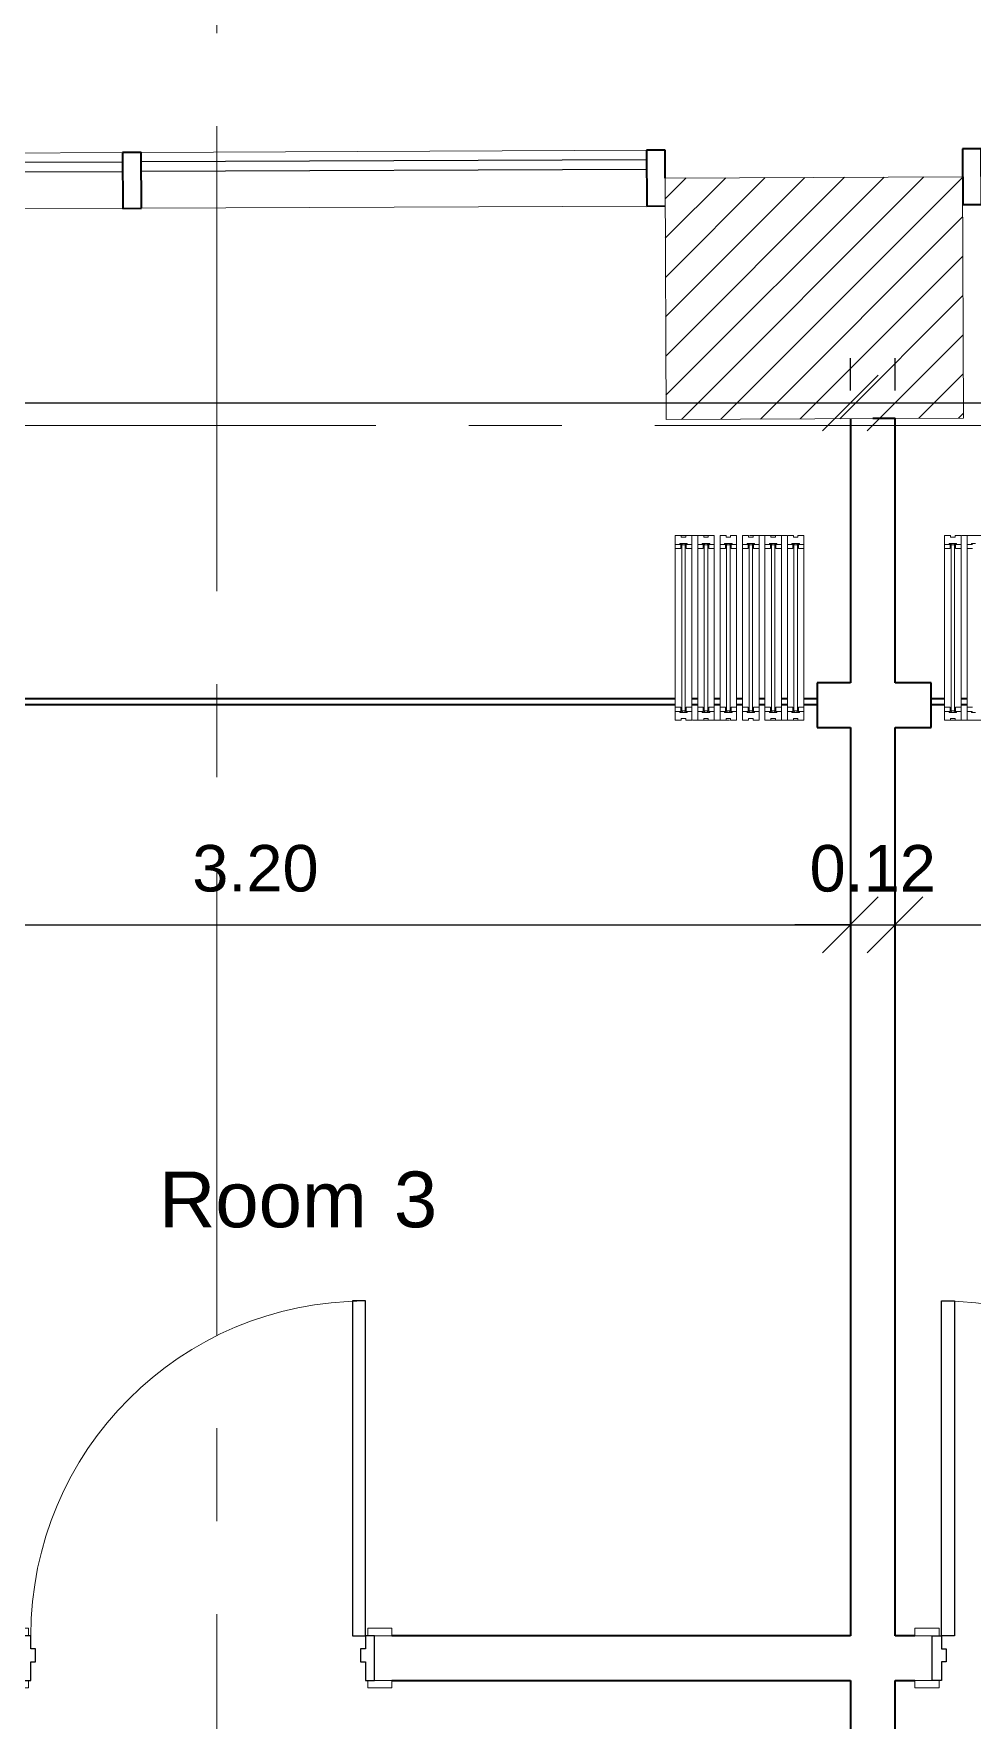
# Model space of a CAD drawing. Header units: metres. Extents: x -22 to 97, y 34 to 77.
# Drawn here: x -9.826 to -7.301, y 62.314 to 66.848 of the extents above; entities that cross this region are included whole.
import ezdxf

# ---------------------------------------------------------------- set-up
doc = ezdxf.new("R2010")
doc.units = ezdxf.units.M
for name, pattern in [('CENTER', [2, 1.25, -0.25, 0.25, -0.25]), ('Dash', [0.00635, 0.003175, -0.003175]), ('Overhead', [0.003969, 0.002381, -0.001587])]:
    doc.linetypes.add(name, pattern=pattern)
for name, color, linetype, lineweight in [('A-ANNO-DIMS', 211, 'Continuous', 9), ('A-DETL-GENF', 92, 'Overhead', 18), ('A-DOOR', 31, 'Continuous', 18), ('A-DOOR-FRAM', 31, 'Continuous', 25), ('A-FLOR', 192, 'Continuous', 18), ('A-GENM', 13, 'Continuous', 18), ('A-GENM-HDLN', 13, 'Dash', 18), ('A-GLAZ-CURT', 52, 'Continuous', 18), ('A-GLAZ-CWMG', 51, 'Continuous', 18), ('AXIS', 251, 'CENTER', 5), ('G-ANNO-TEXT', 231, 'Continuous', 9), ('I-WALL', 2, 'Continuous', 18), ('S-COLS', 52, 'Continuous', 18)]:
    doc.layers.add(name, color=color, linetype=linetype, lineweight=lineweight)
doc.styles.add('Arial', font='arial.ttf', dxfattribs={"height": 0.15})
doc.styles.add('Arial_1', font='arial.ttf', dxfattribs={"height": 0.125})
doc.dimstyles.new('Diagonal_-_2_5mm_Arial', dxfattribs={"dimscale": 0.3048, "dimtxt": 0.127532, "dimasz": 0.492126, "dimexe": 0.393701, "dimexo": 0.246063, "dimgap": 0.287073, "dimtad": 1, "dimrnd": 0.01, "dimzin": 0, "dimdsep": 46, "dimtxsty": 'Arial_1', "dimblk1": 'OBLIQUE', "dimblk2": 'OBLIQUE', "dimsah": 1, "dimcen": 0.09, "dimdle": 0.393701, "dimazin": 0, "dimtfac": 1, "dimtdec": 4, "dimtix": 1, "dimtmove": 0, "dimatfit": 3, "dimfxl": 0, "dimtvp": 1, "dimtolj": 1, "dimtzin": 0, "dimarcsym": 0})

# ---------------------------------------------------------------- blocks, each defined once
blk = doc.blocks.new('M_Concrete-Rectangular-Column - 300 x 450mm-471943-01 Ground Floor Copy 1')
at = {"layer": 'S-COLS'}
h = blk.add_hatch(dxfattribs=at)
h.set_pattern_fill('FP_4', color=256, style=0, pattern_type=2)
h.set_pattern_definition([(44.745, (7.66, -14.933), (-0.05279646, 0.0532685), [])])
h.paths.add_polyline_path([(-0.4, -0.3245), (0.4, -0.3245), (0.4, 0.3245), (-0.4, 0.3245), (-0.4, -0.0299)], flags=0)
for p, q in [((0.4, 0.3245), (-0.4, 0.3245)), ((-0.4, 0.3245), (-0.4, -0.3245)), ((0.4, -0.3245), (0.4, 0.3245)), ((-0.4, -0.3245), (0.4, -0.3245))]:
    blk.add_line(p, q, dxfattribs=at)
blk = doc.blocks.new('M_Door-Interior-Single-1_Panel-Wood - M_Door-Interior-Single-1_Panel-Wood-476783-01 Ground Floor Copy 1')
at = {"layer": 'A-DOOR'}
for p, q in [((-0.52135, 0.083175), (-0.45635, 0.083175)), ((-0.52135, 0.063175), (-0.52135, 0.083175)), ((-0.45635, 0.063175), (-0.52135, 0.063175)), ((-0.45635, 0.083175), (-0.45635, 0.063175)), ((0.45635, 0.083175), (0.52135, 0.083175)), ((0.45635, 0.063175), (0.45635, 0.083175)), ((0.52135, 0.063175), (0.45635, 0.063175)), ((0.52135, 0.083175), (0.52135, 0.063175)), ((-0.52135, -0.056825), (-0.45635, -0.056825)), ((-0.52135, -0.076825), (-0.52135, -0.056825)), ((-0.45635, -0.076825), (-0.52135, -0.076825)), ((-0.45635, -0.056825), (-0.45635, -0.076825)), ((0.45635, -0.056825), (0.52135, -0.056825)), ((0.45635, -0.076825), (0.45635, -0.056825)), ((0.52135, -0.076825), (0.45635, -0.076825)), ((0.52135, -0.056825), (0.52135, -0.076825))]:
    blk.add_line(p, q, dxfattribs=at)
at = {"layer": 'A-DOOR', "lineweight": 25}
for p, q in [((0.415, -0.056825), (0.45, -0.056825)), ((0.415, -0.956825), (0.415, -0.056825)), ((0.45, -0.056825), (0.45, -0.956825)), ((0.45, -0.956825), (0.415, -0.956825))]:
    blk.add_line(p, q, dxfattribs=at)
at = {"layer": 'A-DOOR'}
blk.add_arc((0.45, -0.056825), 0.9, 180, 270, dxfattribs=at)
at = {"layer": 'A-DOOR-FRAM'}
for p, q in [((-0.475, 0.063175), (-0.45, 0.063175)), ((-0.475, -0.056825), (-0.475, 0.063175)), ((-0.45, 0.063175), (-0.45, 0.0131)), ((0.45, 0.063175), (0.475, 0.063175)), ((0.45, 0.0131), (0.45, 0.063175)), ((0.475, 0.063175), (0.475, -0.056825)), ((-0.45, 0.0131), (-0.4373, 0.0131)), ((-0.4373, 0.0131), (-0.4373, -0.021825)), ((0.4373, 0.0131), (0.45, 0.0131)), ((0.4373, -0.021825), (0.4373, 0.0131)), ((-0.45, -0.021825), (-0.45, -0.056825)), ((-0.4373, -0.021825), (-0.45, -0.021825)), ((0.45, -0.021825), (0.4373, -0.021825)), ((0.45, -0.056825), (0.45, -0.021825)), ((-0.45, -0.056825), (-0.475, -0.056825)), ((0.475, -0.056825), (0.45, -0.056825))]:
    blk.add_line(p, q, dxfattribs=at)
blk = doc.blocks.new('M_Door-Interior-Single-1_Panel-Wood - M_Door-Interior-Single-1_Panel-Wood-477398-01 Ground Floor Copy 1')
at = {"layer": 'A-DOOR', "lineweight": 25}
for p, q in [((0.45, 0.956825), (0.415, 0.956825)), ((0.415, 0.956825), (0.415, 0.056825)), ((0.45, 0.056825), (0.45, 0.956825)), ((0.415, 0.056825), (0.45, 0.056825))]:
    blk.add_line(p, q, dxfattribs=at)
at = {"layer": 'A-DOOR'}
for p, q in [((-0.45635, 0.076825), (-0.52135, 0.076825)), ((-0.52135, 0.076825), (-0.52135, 0.056825)), ((-0.52135, 0.056825), (-0.45635, 0.056825)), ((-0.45635, 0.056825), (-0.45635, 0.076825)), ((0.52135, 0.076825), (0.45635, 0.076825)), ((0.45635, 0.076825), (0.45635, 0.056825)), ((0.45635, 0.056825), (0.52135, 0.056825)), ((0.52135, 0.056825), (0.52135, 0.076825)), ((-0.45635, -0.063175), (-0.52135, -0.063175)), ((-0.52135, -0.063175), (-0.52135, -0.083175)), ((-0.52135, -0.083175), (-0.45635, -0.083175)), ((-0.45635, -0.083175), (-0.45635, -0.063175)), ((0.52135, -0.063175), (0.45635, -0.063175)), ((0.45635, -0.063175), (0.45635, -0.083175)), ((0.45635, -0.083175), (0.52135, -0.083175)), ((0.52135, -0.083175), (0.52135, -0.063175))]:
    blk.add_line(p, q, dxfattribs=at)
blk.add_arc((0.45, 0.056825), 0.9, 90, 180, dxfattribs=at)
at = {"layer": 'A-DOOR-FRAM'}
for p, q in [((-0.45, 0.056825), (-0.475, 0.056825)), ((-0.475, 0.056825), (-0.475, -0.063175)), ((-0.45, 0.021825), (-0.45, 0.056825)), ((0.45, 0.056825), (0.45, 0.021825)), ((0.475, 0.056825), (0.45, 0.056825)), ((0.475, -0.063175), (0.475, 0.056825)), ((-0.4373, 0.021825), (-0.45, 0.021825)), ((-0.4373, -0.0131), (-0.4373, 0.021825)), ((0.45, 0.021825), (0.4373, 0.021825)), ((0.4373, 0.021825), (0.4373, -0.0131)), ((-0.45, -0.063175), (-0.45, -0.0131)), ((-0.45, -0.0131), (-0.4373, -0.0131)), ((0.4373, -0.0131), (0.45, -0.0131)), ((0.45, -0.0131), (0.45, -0.063175)), ((-0.475, -0.063175), (-0.45, -0.063175)), ((0.45, -0.063175), (0.475, -0.063175))]:
    blk.add_line(p, q, dxfattribs=at)
blk = doc.blocks.new('Walls-Folding-_-Moving-Walls_PK-30-System_Folding-Walls_Variofold - Folding 3m-544585-01 Ground Floor Copy 1')
at = {"layer": 'A-DETL-GENF', "linetype": 'Continuous'}
for p, q in [((1.3869, 0.0195), (1.3972, 0.0195)), ((1.4099, 0.0408), (1.3938, 0.0408)), ((1.3951, 0.0059), (1.4099, 0.0059)), ((1.4099, 0.017), (1.3963, 0.017)), ((1.3972, 0.0195), (1.3987, 0.017)), ((1.3987, 0.017), (1.4065, 0.017)), ((1.4065, 0.017), (1.4099, 0.017)), ((1.4099, 0.017), (1.4099, 0.0408)), ((1.4099, 0.0059), (1.4099, 0.017)), ((1.4419, 0.0408), (1.4258, 0.0408)), ((1.4258, 0.0408), (1.4258, 0.017)), ((1.4394, 0.017), (1.4258, 0.017)), ((1.4258, 0.017), (1.4258, 0.0059)), ((1.4258, 0.017), (1.4292, 0.017)), ((1.4258, 0.0059), (1.4406, 0.0059)), ((1.4292, 0.017), (1.437, 0.017)), ((1.437, 0.017), (1.4385, 0.0195)), ((1.4385, 0.0195), (1.4472, 0.0195)), ((1.444, 0.0195), (1.4403, 0.0184)), ((1.4406, 0.0171), (1.4444, 0.0183)), ((1.4406, 0.0059), (1.4406, 0.0171)), ((1.4419, 0.036), (1.4419, 0.0408)), ((1.4541, 0.036), (1.4419, 0.036)), ((1.4472, 0.0195), (1.4575, 0.0195)), ((1.4516, 0.0183), (1.4554, 0.0171)), ((1.4558, 0.0184), (1.452, 0.0195)), ((1.4702, 0.0408), (1.4541, 0.0408)), ((1.4541, 0.0408), (1.4541, 0.036)), ((1.4554, 0.0171), (1.4554, 0.0059)), ((1.4554, 0.0059), (1.4702, 0.0059)), ((1.4702, 0.017), (1.4567, 0.017)), ((1.4575, 0.0195), (1.459, 0.017)), ((1.459, 0.017), (1.4668, 0.017)), ((1.4668, 0.017), (1.4702, 0.017)), ((1.4702, 0.017), (1.4702, 0.0408)), ((1.4702, 0.0059), (1.4702, 0.017)), ((1.3972, -0.4346), (1.3869, -0.4346)), ((1.4099, -0.421), (1.3951, -0.421)), ((1.3963, -0.4321), (1.4099, -0.4321)), ((1.3987, -0.4321), (1.3972, -0.4346)), ((1.4065, -0.4321), (1.3987, -0.4321)), ((1.4099, -0.4321), (1.4065, -0.4321)), ((1.4099, -0.4321), (1.4099, -0.421)), ((1.4099, -0.4559), (1.4099, -0.4321)), ((1.4406, -0.421), (1.4258, -0.421)), ((1.4258, -0.421), (1.4258, -0.4321)), ((1.4258, -0.4321), (1.4394, -0.4321)), ((1.4292, -0.4321), (1.4258, -0.4321)), ((1.4258, -0.4321), (1.4258, -0.4559)), ((1.437, -0.4321), (1.4292, -0.4321)), ((1.4385, -0.4346), (1.437, -0.4321)), ((1.4472, -0.4346), (1.4385, -0.4346)), ((1.4403, -0.4334), (1.444, -0.4346)), ((1.4406, -0.4322), (1.4406, -0.421)), ((1.4444, -0.4334), (1.4406, -0.4322)), ((1.4419, -0.4559), (1.4419, -0.4511)), ((1.4419, -0.4511), (1.4541, -0.4511)), ((1.4575, -0.4346), (1.4472, -0.4346)), ((1.4554, -0.4322), (1.4516, -0.4334)), ((1.452, -0.4346), (1.4558, -0.4334)), ((1.4541, -0.4511), (1.4541, -0.4559)), ((1.4702, -0.421), (1.4554, -0.421)), ((1.4554, -0.421), (1.4554, -0.4322)), ((1.4567, -0.4321), (1.4702, -0.4321)), ((1.459, -0.4321), (1.4575, -0.4346)), ((1.4668, -0.4321), (1.459, -0.4321)), ((1.4702, -0.4321), (1.4668, -0.4321)), ((1.4702, -0.4321), (1.4702, -0.421)), ((1.4702, -0.4559), (1.4702, -0.4321)), ((1.3938, -0.4559), (1.4099, -0.4559)), ((1.4258, -0.4559), (1.4419, -0.4559)), ((1.4541, -0.4559), (1.4702, -0.4559))]:
    blk.add_line(p, q, dxfattribs=at)
for centre, radius, start, end in [((1.3951, 0.0171), 0.00127, 353.0959, 73.0165), ((1.4406, 0.0171), 0.00127, 106.9835, 186.9041), ((1.4442, 0.0189), 0.000635, 16.9835, 106.9835), ((1.4442, 0.0189), 0.000635, 286.9835, 16.9835), ((1.4518, 0.0189), 0.000635, 73.0165, 163.0165), ((1.4518, 0.0189), 0.000635, 163.0165, 253.0165), ((1.4554, 0.0171), 0.00127, 353.0959, 73.0165), ((1.3951, -0.4322), 0.00127, 286.9835, 6.9041), ((1.4406, -0.4322), 0.00127, 173.0959, 253.0165), ((1.4442, -0.434), 0.000635, 253.0165, 343.0165), ((1.4442, -0.434), 0.000635, 343.0165, 73.0165), ((1.4518, -0.434), 0.000635, 106.9835, 196.9835), ((1.4518, -0.434), 0.000635, 196.9835, 286.9835), ((1.4554, -0.4322), 0.00127, 286.9835, 6.9041)]:
    blk.add_arc(centre, radius, start, end, dxfattribs=at)
at = {"layer": 'A-DOOR'}
for p, q in [((1.4099, 0.0003), (1.4258, 0.0003)), ((1.4702, 0.0003), (1.506, 0.0003)), ((1.4099, -0.0029), (1.4258, -0.0029)), ((1.4099, -0.0156), (1.4258, -0.0156)), ((1.4099, -0.0187), (1.4258, -0.0187)), ((1.4702, -0.0029), (1.506, -0.0029)), ((1.4702, -0.0156), (1.506, -0.0156)), ((1.4702, -0.0187), (1.506, -0.0187))]:
    blk.add_line(p, q, dxfattribs=at)
at = {"layer": 'A-GENM'}
for p, q in [((1.4099, -0.421), (1.4099, 0.0408)), ((1.4258, -0.421), (1.4258, 0.0408)), ((1.4432, 0.0154), (1.4528, 0.0154)), ((1.4432, -0.4305), (1.4432, 0.0154)), ((1.4528, 0.0154), (1.4528, -0.4305)), ((1.4702, -0.421), (1.4702, 0.0408)), ((1.4528, -0.4305), (1.4432, -0.4305))]:
    blk.add_line(p, q, dxfattribs=at)
at = {"layer": 'A-GENM-HDLN'}
for p, q in [((1.4702, 0.0408), (1.1242, 0.0408)), ((1.4702, 0.0408), (1.4702, -0.4559)), ((1.1242, -0.4559), (1.4702, -0.4559))]:
    blk.add_line(p, q, dxfattribs=at)
blk = doc.blocks.new('Walls-Folding-_-Moving-Walls_PK-30-System_Folding-Walls_Variofold - Folding 3m-544586-01 Ground Floor Copy 1')
at = {"layer": 'A-DETL-GENF', "linetype": 'Continuous'}
for p, q in [((1.1403, 0.4559), (1.1242, 0.4559)), ((1.1242, 0.4559), (1.1242, 0.4321)), ((1.1403, 0.4511), (1.1403, 0.4559)), ((1.1686, 0.4559), (1.1525, 0.4559)), ((1.1525, 0.4559), (1.1525, 0.4511)), ((1.1686, 0.4321), (1.1686, 0.4559)), ((1.2006, 0.4559), (1.1845, 0.4559)), ((1.1845, 0.4559), (1.1845, 0.4321)), ((1.2006, 0.4511), (1.2006, 0.4559)), ((1.2289, 0.4559), (1.2128, 0.4559)), ((1.2128, 0.4559), (1.2128, 0.4511)), ((1.2289, 0.4321), (1.2289, 0.4559)), ((1.2609, 0.4559), (1.2448, 0.4559)), ((1.2448, 0.4559), (1.2448, 0.4321)), ((1.2609, 0.4511), (1.2609, 0.4559)), ((1.2893, 0.4559), (1.2731, 0.4559)), ((1.2731, 0.4559), (1.2731, 0.4511)), ((1.2893, 0.4321), (1.2893, 0.4559)), ((1.3213, 0.4559), (1.3051, 0.4559)), ((1.3051, 0.4559), (1.3051, 0.4321)), ((1.3213, 0.4511), (1.3213, 0.4559)), ((1.3496, 0.4559), (1.3335, 0.4559)), ((1.3335, 0.4559), (1.3335, 0.4511)), ((1.3496, 0.4321), (1.3496, 0.4559)), ((1.3816, 0.4559), (1.3655, 0.4559)), ((1.3655, 0.4559), (1.3655, 0.4321)), ((1.3816, 0.4511), (1.3816, 0.4559)), ((1.4099, 0.4559), (1.3938, 0.4559)), ((1.3938, 0.4559), (1.3938, 0.4511)), ((1.4099, 0.4321), (1.4099, 0.4559)), ((1.4419, 0.4559), (1.4258, 0.4559)), ((1.4258, 0.4559), (1.4258, 0.4321)), ((1.4419, 0.4511), (1.4419, 0.4559)), ((1.4702, 0.4559), (1.4541, 0.4559)), ((1.4541, 0.4559), (1.4541, 0.4511)), ((1.4702, 0.4321), (1.4702, 0.4559)), ((1.1377, 0.4321), (1.1242, 0.4321)), ((1.1242, 0.4321), (1.1242, 0.421)), ((1.1242, 0.4321), (1.1276, 0.4321)), ((1.1242, 0.421), (1.139, 0.421)), ((1.1276, 0.4321), (1.1354, 0.4321)), ((1.1354, 0.4321), (1.1369, 0.4346)), ((1.1369, 0.4346), (1.1456, 0.4346)), ((1.1424, 0.4346), (1.1386, 0.4334)), ((1.139, 0.4322), (1.1428, 0.4334)), ((1.139, 0.421), (1.139, 0.4322)), ((1.1525, 0.4511), (1.1403, 0.4511)), ((1.1456, 0.4346), (1.1559, 0.4346)), ((1.15, 0.4334), (1.1538, 0.4322)), ((1.1541, 0.4334), (1.1504, 0.4346)), ((1.1538, 0.4322), (1.1538, 0.421)), ((1.1538, 0.421), (1.1686, 0.421)), ((1.1686, 0.4321), (1.155, 0.4321)), ((1.1559, 0.4346), (1.1574, 0.4321)), ((1.1574, 0.4321), (1.1652, 0.4321)), ((1.1652, 0.4321), (1.1686, 0.4321)), ((1.1686, 0.421), (1.1686, 0.4321)), ((1.1981, 0.4321), (1.1845, 0.4321)), ((1.1845, 0.4321), (1.1845, 0.421)), ((1.1845, 0.4321), (1.1879, 0.4321)), ((1.1845, 0.421), (1.1993, 0.421)), ((1.1879, 0.4321), (1.1957, 0.4321)), ((1.1957, 0.4321), (1.1972, 0.4346)), ((1.1972, 0.4346), (1.2059, 0.4346)), ((1.2027, 0.4346), (1.199, 0.4334)), ((1.1993, 0.4322), (1.2031, 0.4334)), ((1.1993, 0.421), (1.1993, 0.4322)), ((1.2128, 0.4511), (1.2006, 0.4511)), ((1.2059, 0.4346), (1.2162, 0.4346)), ((1.2103, 0.4334), (1.2141, 0.4322)), ((1.2145, 0.4334), (1.2107, 0.4346)), ((1.2141, 0.4322), (1.2141, 0.421)), ((1.2141, 0.421), (1.2289, 0.421)), ((1.2289, 0.4321), (1.2154, 0.4321)), ((1.2162, 0.4346), (1.2177, 0.4321)), ((1.2177, 0.4321), (1.2255, 0.4321)), ((1.2255, 0.4321), (1.2289, 0.4321)), ((1.2289, 0.421), (1.2289, 0.4321)), ((1.2584, 0.4321), (1.2448, 0.4321)), ((1.2448, 0.4321), (1.2448, 0.421)), ((1.2448, 0.4321), (1.2483, 0.4321)), ((1.2448, 0.421), (1.2597, 0.421)), ((1.2483, 0.4321), (1.256, 0.4321)), ((1.256, 0.4321), (1.2575, 0.4346)), ((1.2575, 0.4346), (1.2662, 0.4346)), ((1.263, 0.4346), (1.2593, 0.4334)), ((1.2597, 0.4322), (1.2634, 0.4334)), ((1.2597, 0.421), (1.2597, 0.4322)), ((1.2731, 0.4511), (1.2609, 0.4511)), ((1.2662, 0.4346), (1.2766, 0.4346)), ((1.2707, 0.4334), (1.2744, 0.4322)), ((1.2748, 0.4334), (1.271, 0.4346)), ((1.2744, 0.4322), (1.2744, 0.421)), ((1.2744, 0.421), (1.2893, 0.421)), ((1.2893, 0.4321), (1.2757, 0.4321)), ((1.2766, 0.4346), (1.278, 0.4321)), ((1.278, 0.4321), (1.2859, 0.4321)), ((1.2859, 0.4321), (1.2893, 0.4321)), ((1.2893, 0.421), (1.2893, 0.4321)), ((1.3187, 0.4321), (1.3051, 0.4321)), ((1.3051, 0.4321), (1.3051, 0.421)), ((1.3051, 0.4321), (1.3086, 0.4321)), ((1.3051, 0.421), (1.32, 0.421)), ((1.3086, 0.4321), (1.3164, 0.4321)), ((1.3164, 0.4321), (1.3178, 0.4346)), ((1.3178, 0.4346), (1.3265, 0.4346)), ((1.3234, 0.4346), (1.3196, 0.4334)), ((1.32, 0.4322), (1.3237, 0.4334)), ((1.32, 0.421), (1.32, 0.4322)), ((1.3335, 0.4511), (1.3213, 0.4511)), ((1.3265, 0.4346), (1.3369, 0.4346)), ((1.331, 0.4334), (1.3347, 0.4322)), ((1.3351, 0.4334), (1.3314, 0.4346)), ((1.3347, 0.4322), (1.3347, 0.421)), ((1.3347, 0.421), (1.3496, 0.421)), ((1.3496, 0.4321), (1.336, 0.4321)), ((1.3369, 0.4346), (1.3383, 0.4321)), ((1.3383, 0.4321), (1.3462, 0.4321)), ((1.3462, 0.4321), (1.3496, 0.4321)), ((1.3496, 0.421), (1.3496, 0.4321)), ((1.379, 0.4321), (1.3655, 0.4321)), ((1.3655, 0.4321), (1.3655, 0.421)), ((1.3655, 0.4321), (1.3689, 0.4321)), ((1.3655, 0.421), (1.3803, 0.421)), ((1.3689, 0.4321), (1.3767, 0.4321)), ((1.3767, 0.4321), (1.3782, 0.4346)), ((1.3782, 0.4346), (1.3869, 0.4346)), ((1.3837, 0.4346), (1.3799, 0.4334)), ((1.3803, 0.4322), (1.3841, 0.4334)), ((1.3803, 0.421), (1.3803, 0.4322)), ((1.3938, 0.4511), (1.3816, 0.4511)), ((1.3869, 0.4346), (1.3972, 0.4346)), ((1.3913, 0.4334), (1.3951, 0.4322)), ((1.3954, 0.4334), (1.3917, 0.4346)), ((1.3951, 0.4322), (1.3951, 0.421)), ((1.3951, 0.421), (1.4099, 0.421)), ((1.4099, 0.4321), (1.3963, 0.4321)), ((1.3972, 0.4346), (1.3987, 0.4321)), ((1.3987, 0.4321), (1.4065, 0.4321)), ((1.4065, 0.4321), (1.4099, 0.4321)), ((1.4099, 0.421), (1.4099, 0.4321)), ((1.4394, 0.4321), (1.4258, 0.4321)), ((1.4258, 0.4321), (1.4258, 0.421)), ((1.4258, 0.4321), (1.4292, 0.4321)), ((1.4258, 0.421), (1.4406, 0.421)), ((1.4292, 0.4321), (1.437, 0.4321)), ((1.437, 0.4321), (1.4385, 0.4346)), ((1.4385, 0.4346), (1.4472, 0.4346)), ((1.444, 0.4346), (1.4403, 0.4334)), ((1.4406, 0.4322), (1.4444, 0.4334)), ((1.4406, 0.421), (1.4406, 0.4322)), ((1.4541, 0.4511), (1.4419, 0.4511)), ((1.4472, 0.4346), (1.4575, 0.4346)), ((1.4516, 0.4334), (1.4554, 0.4322)), ((1.4558, 0.4334), (1.452, 0.4346)), ((1.4554, 0.4322), (1.4554, 0.421)), ((1.4554, 0.421), (1.4702, 0.421)), ((1.4702, 0.4321), (1.4567, 0.4321)), ((1.4575, 0.4346), (1.459, 0.4321)), ((1.459, 0.4321), (1.4668, 0.4321)), ((1.4668, 0.4321), (1.4702, 0.4321)), ((1.4702, 0.421), (1.4702, 0.4321)), ((1.139, -0.0059), (1.1242, -0.0059)), ((1.1242, -0.0059), (1.1242, -0.017)), ((1.1242, -0.017), (1.1377, -0.017)), ((1.1276, -0.017), (1.1242, -0.017)), ((1.1242, -0.017), (1.1242, -0.0408)), ((1.1242, -0.0408), (1.1403, -0.0408)), ((1.1354, -0.017), (1.1276, -0.017)), ((1.1369, -0.0195), (1.1354, -0.017)), ((1.1456, -0.0195), (1.1369, -0.0195)), ((1.1386, -0.0184), (1.1424, -0.0195)), ((1.139, -0.0171), (1.139, -0.0059)), ((1.1428, -0.0183), (1.139, -0.0171)), ((1.1403, -0.0408), (1.1403, -0.036)), ((1.1403, -0.036), (1.1525, -0.036)), ((1.1559, -0.0195), (1.1456, -0.0195)), ((1.1538, -0.0171), (1.15, -0.0183)), ((1.1504, -0.0195), (1.1541, -0.0184)), ((1.1525, -0.036), (1.1525, -0.0408)), ((1.1525, -0.0408), (1.1686, -0.0408)), ((1.1686, -0.0059), (1.1538, -0.0059)), ((1.1538, -0.0059), (1.1538, -0.0171)), ((1.155, -0.017), (1.1686, -0.017)), ((1.1574, -0.017), (1.1559, -0.0195)), ((1.1652, -0.017), (1.1574, -0.017)), ((1.1686, -0.017), (1.1652, -0.017)), ((1.1686, -0.017), (1.1686, -0.0059)), ((1.1686, -0.0408), (1.1686, -0.017)), ((1.1993, -0.0059), (1.1845, -0.0059)), ((1.1845, -0.0059), (1.1845, -0.017)), ((1.1845, -0.017), (1.1981, -0.017)), ((1.1879, -0.017), (1.1845, -0.017)), ((1.1845, -0.017), (1.1845, -0.0408)), ((1.1845, -0.0408), (1.2006, -0.0408)), ((1.1957, -0.017), (1.1879, -0.017)), ((1.1972, -0.0195), (1.1957, -0.017)), ((1.2059, -0.0195), (1.1972, -0.0195)), ((1.199, -0.0184), (1.2027, -0.0195)), ((1.1993, -0.0171), (1.1993, -0.0059)), ((1.2031, -0.0183), (1.1993, -0.0171)), ((1.2006, -0.0408), (1.2006, -0.036)), ((1.2006, -0.036), (1.2128, -0.036)), ((1.2162, -0.0195), (1.2059, -0.0195)), ((1.2141, -0.0171), (1.2103, -0.0183)), ((1.2107, -0.0195), (1.2145, -0.0184)), ((1.2128, -0.036), (1.2128, -0.0408)), ((1.2128, -0.0408), (1.2289, -0.0408)), ((1.2289, -0.0059), (1.2141, -0.0059)), ((1.2141, -0.0059), (1.2141, -0.0171)), ((1.2154, -0.017), (1.2289, -0.017)), ((1.2177, -0.017), (1.2162, -0.0195)), ((1.2255, -0.017), (1.2177, -0.017)), ((1.2289, -0.017), (1.2255, -0.017)), ((1.2289, -0.017), (1.2289, -0.0059)), ((1.2289, -0.0408), (1.2289, -0.017)), ((1.2597, -0.0059), (1.2448, -0.0059)), ((1.2448, -0.0059), (1.2448, -0.017)), ((1.2448, -0.017), (1.2584, -0.017)), ((1.2483, -0.017), (1.2448, -0.017)), ((1.2448, -0.017), (1.2448, -0.0408)), ((1.2448, -0.0408), (1.2609, -0.0408)), ((1.256, -0.017), (1.2483, -0.017)), ((1.2575, -0.0195), (1.256, -0.017)), ((1.2662, -0.0195), (1.2575, -0.0195)), ((1.2593, -0.0184), (1.263, -0.0195)), ((1.2597, -0.0171), (1.2597, -0.0059)), ((1.2634, -0.0183), (1.2597, -0.0171)), ((1.2609, -0.0408), (1.2609, -0.036)), ((1.2609, -0.036), (1.2731, -0.036)), ((1.2766, -0.0195), (1.2662, -0.0195)), ((1.2744, -0.0171), (1.2707, -0.0183)), ((1.271, -0.0195), (1.2748, -0.0184)), ((1.2731, -0.036), (1.2731, -0.0408)), ((1.2731, -0.0408), (1.2893, -0.0408)), ((1.2893, -0.0059), (1.2744, -0.0059)), ((1.2744, -0.0059), (1.2744, -0.0171)), ((1.2757, -0.017), (1.2893, -0.017)), ((1.278, -0.017), (1.2766, -0.0195)), ((1.2859, -0.017), (1.278, -0.017)), ((1.2893, -0.017), (1.2859, -0.017)), ((1.2893, -0.017), (1.2893, -0.0059)), ((1.2893, -0.0408), (1.2893, -0.017)), ((1.32, -0.0059), (1.3051, -0.0059)), ((1.3051, -0.0059), (1.3051, -0.017)), ((1.3051, -0.017), (1.3187, -0.017)), ((1.3086, -0.017), (1.3051, -0.017)), ((1.3051, -0.017), (1.3051, -0.0408)), ((1.3051, -0.0408), (1.3213, -0.0408)), ((1.3164, -0.017), (1.3086, -0.017)), ((1.3178, -0.0195), (1.3164, -0.017)), ((1.3265, -0.0195), (1.3178, -0.0195)), ((1.3196, -0.0184), (1.3234, -0.0195)), ((1.32, -0.0171), (1.32, -0.0059)), ((1.3237, -0.0183), (1.32, -0.0171)), ((1.3213, -0.0408), (1.3213, -0.036)), ((1.3213, -0.036), (1.3335, -0.036)), ((1.3369, -0.0195), (1.3265, -0.0195)), ((1.3347, -0.0171), (1.331, -0.0183)), ((1.3314, -0.0195), (1.3351, -0.0184)), ((1.3335, -0.036), (1.3335, -0.0408)), ((1.3335, -0.0408), (1.3496, -0.0408)), ((1.3496, -0.0059), (1.3347, -0.0059)), ((1.3347, -0.0059), (1.3347, -0.0171)), ((1.336, -0.017), (1.3496, -0.017)), ((1.3383, -0.017), (1.3369, -0.0195)), ((1.3462, -0.017), (1.3383, -0.017)), ((1.3496, -0.017), (1.3462, -0.017)), ((1.3496, -0.017), (1.3496, -0.0059)), ((1.3496, -0.0408), (1.3496, -0.017)), ((1.3803, -0.0059), (1.3655, -0.0059)), ((1.3655, -0.0059), (1.3655, -0.017)), ((1.3655, -0.017), (1.379, -0.017)), ((1.3689, -0.017), (1.3655, -0.017)), ((1.3655, -0.017), (1.3655, -0.0408)), ((1.3655, -0.0408), (1.3816, -0.0408)), ((1.3767, -0.017), (1.3689, -0.017)), ((1.3782, -0.0195), (1.3767, -0.017)), ((1.3869, -0.0195), (1.3782, -0.0195)), ((1.3799, -0.0184), (1.3837, -0.0195)), ((1.3803, -0.0171), (1.3803, -0.0059)), ((1.3841, -0.0183), (1.3803, -0.0171)), ((1.3816, -0.0408), (1.3816, -0.036)), ((1.3816, -0.036), (1.3938, -0.036)), ((1.3972, -0.0195), (1.3869, -0.0195)), ((1.3951, -0.0171), (1.3913, -0.0183)), ((1.3917, -0.0195), (1.3954, -0.0184)), ((1.3938, -0.036), (1.3938, -0.0408)), ((1.3938, -0.0408), (1.4099, -0.0408)), ((1.4099, -0.0059), (1.3951, -0.0059)), ((1.3951, -0.0059), (1.3951, -0.0171)), ((1.3963, -0.017), (1.4099, -0.017)), ((1.3987, -0.017), (1.3972, -0.0195)), ((1.4065, -0.017), (1.3987, -0.017)), ((1.4099, -0.017), (1.4065, -0.017)), ((1.4099, -0.017), (1.4099, -0.0059)), ((1.4099, -0.0408), (1.4099, -0.017)), ((1.4406, -0.0059), (1.4258, -0.0059)), ((1.4258, -0.0059), (1.4258, -0.017)), ((1.4258, -0.017), (1.4394, -0.017)), ((1.4292, -0.017), (1.4258, -0.017)), ((1.4258, -0.017), (1.4258, -0.0408)), ((1.4258, -0.0408), (1.4419, -0.0408)), ((1.437, -0.017), (1.4292, -0.017)), ((1.4385, -0.0195), (1.437, -0.017)), ((1.4472, -0.0195), (1.4385, -0.0195)), ((1.4403, -0.0184), (1.444, -0.0195)), ((1.4406, -0.0171), (1.4406, -0.0059)), ((1.4444, -0.0183), (1.4406, -0.0171)), ((1.4419, -0.0408), (1.4419, -0.036)), ((1.4419, -0.036), (1.4541, -0.036)), ((1.4575, -0.0195), (1.4472, -0.0195)), ((1.4554, -0.0171), (1.4516, -0.0183)), ((1.452, -0.0195), (1.4558, -0.0184)), ((1.4541, -0.036), (1.4541, -0.0408)), ((1.4541, -0.0408), (1.4702, -0.0408)), ((1.4702, -0.0059), (1.4554, -0.0059)), ((1.4554, -0.0059), (1.4554, -0.0171)), ((1.4567, -0.017), (1.4702, -0.017)), ((1.459, -0.017), (1.4575, -0.0195)), ((1.4668, -0.017), (1.459, -0.017)), ((1.4702, -0.017), (1.4668, -0.017)), ((1.4702, -0.017), (1.4702, -0.0059)), ((1.4702, -0.0408), (1.4702, -0.017))]:
    blk.add_line(p, q, dxfattribs=at)
for centre, radius, start, end in [((1.139, 0.4322), 0.00127, 106.9835, 186.9041), ((1.1426, 0.434), 0.000635, 16.9835, 106.9835), ((1.1426, 0.434), 0.000635, 286.9835, 16.9835), ((1.1502, 0.434), 0.000635, 73.0165, 163.0165), ((1.1502, 0.434), 0.000635, 163.0165, 253.0165), ((1.1538, 0.4322), 0.00127, 353.0959, 73.0165), ((1.1993, 0.4322), 0.00127, 106.9835, 186.9041), ((1.2029, 0.434), 0.000635, 16.9835, 106.9835), ((1.2029, 0.434), 0.000635, 286.9835, 16.9835), ((1.2105, 0.434), 0.000635, 73.0165, 163.0165), ((1.2105, 0.434), 0.000635, 163.0165, 253.0165), ((1.2141, 0.4322), 0.00127, 353.0959, 73.0165), ((1.2597, 0.4322), 0.00127, 106.9835, 186.9041), ((1.2632, 0.434), 0.000635, 16.9835, 106.9835), ((1.2632, 0.434), 0.000635, 286.9835, 16.9835), ((1.2709, 0.434), 0.000635, 73.0165, 163.0165), ((1.2709, 0.434), 0.000635, 163.0165, 253.0165), ((1.2744, 0.4322), 0.00127, 353.0959, 73.0165), ((1.32, 0.4322), 0.00127, 106.9835, 186.9041), ((1.3235, 0.434), 0.000635, 16.9835, 106.9835), ((1.3235, 0.434), 0.000635, 286.9835, 16.9835), ((1.3312, 0.434), 0.000635, 163.0165, 253.0165), ((1.3312, 0.434), 0.000635, 73.0165, 163.0165), ((1.3347, 0.4322), 0.00127, 353.0959, 73.0165), ((1.3803, 0.4322), 0.00127, 106.9835, 186.9041), ((1.3839, 0.434), 0.000635, 16.9835, 106.9835), ((1.3839, 0.434), 0.000635, 286.9835, 16.9835), ((1.3915, 0.434), 0.000635, 73.0165, 163.0165), ((1.3915, 0.434), 0.000635, 163.0165, 253.0165), ((1.3951, 0.4322), 0.00127, 353.0959, 73.0165), ((1.4406, 0.4322), 0.00127, 106.9835, 186.9041), ((1.4442, 0.434), 0.000635, 16.9835, 106.9835), ((1.4442, 0.434), 0.000635, 286.9835, 16.9835), ((1.4518, 0.434), 0.000635, 73.0165, 163.0165), ((1.4518, 0.434), 0.000635, 163.0165, 253.0165), ((1.4554, 0.4322), 0.00127, 353.0959, 73.0165), ((1.139, -0.0171), 0.00127, 173.0959, 253.0165), ((1.1426, -0.0189), 0.000635, 253.0165, 343.0165), ((1.1426, -0.0189), 0.000635, 343.0165, 73.0165), ((1.1502, -0.0189), 0.000635, 106.9835, 196.9835), ((1.1502, -0.0189), 0.000635, 196.9835, 286.9835), ((1.1538, -0.0171), 0.00127, 286.9835, 6.9041), ((1.1993, -0.0171), 0.00127, 173.0959, 253.0165), ((1.2029, -0.0189), 0.000635, 253.0165, 343.0165), ((1.2029, -0.0189), 0.000635, 343.0165, 73.0165), ((1.2105, -0.0189), 0.000635, 106.9835, 196.9835), ((1.2105, -0.0189), 0.000635, 196.9835, 286.9835), ((1.2141, -0.0171), 0.00127, 286.9835, 6.9041), ((1.2597, -0.0171), 0.00127, 173.0959, 253.0165), ((1.2632, -0.0189), 0.000635, 253.0165, 343.0165), ((1.2632, -0.0189), 0.000635, 343.0165, 73.0165), ((1.2709, -0.0189), 0.000635, 106.9835, 196.9835), ((1.2709, -0.0189), 0.000635, 196.9835, 286.9835), ((1.2744, -0.0171), 0.00127, 286.9835, 6.9041), ((1.32, -0.0171), 0.00127, 173.0959, 253.0165), ((1.3235, -0.0189), 0.000635, 253.0165, 343.0165), ((1.3235, -0.0189), 0.000635, 343.0165, 73.0165), ((1.3312, -0.0189), 0.000635, 106.9835, 196.9835), ((1.3312, -0.0189), 0.000635, 196.9835, 286.9835), ((1.3347, -0.0171), 0.00127, 286.9835, 6.9041), ((1.3803, -0.0171), 0.00127, 173.0959, 253.0165), ((1.3839, -0.0189), 0.000635, 253.0165, 343.0165), ((1.3839, -0.0189), 0.000635, 343.0165, 73.0165), ((1.3915, -0.0189), 0.000635, 106.9835, 196.9835), ((1.3915, -0.0189), 0.000635, 196.9835, 286.9835), ((1.3951, -0.0171), 0.00127, 286.9835, 6.9041), ((1.4406, -0.0171), 0.00127, 173.0959, 253.0165), ((1.4442, -0.0189), 0.000635, 253.0165, 343.0165), ((1.4442, -0.0189), 0.000635, 343.0165, 73.0165), ((1.4518, -0.0189), 0.000635, 106.9835, 196.9835), ((1.4518, -0.0189), 0.000635, 196.9835, 286.9835), ((1.4554, -0.0171), 0.00127, 286.9835, 6.9041)]:
    blk.add_arc(centre, radius, start, end, dxfattribs=at)
at = {"layer": 'A-DOOR'}
for p, q in [((1.1242, 0.0187), (-1.506, 0.0187)), ((1.1242, 0.0156), (-1.506, 0.0156)), ((1.1242, 0.0029), (-1.506, 0.0029)), ((1.1845, 0.0187), (1.1686, 0.0187)), ((1.1845, 0.0156), (1.1686, 0.0156)), ((1.1845, 0.0029), (1.1686, 0.0029)), ((1.2448, 0.0187), (1.2289, 0.0187)), ((1.2448, 0.0156), (1.2289, 0.0156)), ((1.2448, 0.0029), (1.2289, 0.0029)), ((1.3051, 0.0187), (1.2893, 0.0187)), ((1.3051, 0.0156), (1.2893, 0.0156)), ((1.3051, 0.0029), (1.2893, 0.0029)), ((1.3655, 0.0187), (1.3496, 0.0187)), ((1.3655, 0.0156), (1.3496, 0.0156)), ((1.3655, 0.0029), (1.3496, 0.0029)), ((1.4258, 0.0187), (1.4099, 0.0187)), ((1.4258, 0.0156), (1.4099, 0.0156)), ((1.4258, 0.0029), (1.4099, 0.0029)), ((1.506, 0.0187), (1.4702, 0.0187)), ((1.506, 0.0156), (1.4702, 0.0156)), ((1.506, 0.0029), (1.4702, 0.0029)), ((1.1242, -0.0003), (-1.506, -0.0003)), ((1.1845, -0.0003), (1.1686, -0.0003)), ((1.2448, -0.0003), (1.2289, -0.0003)), ((1.3051, -0.0003), (1.2893, -0.0003)), ((1.3655, -0.0003), (1.3496, -0.0003)), ((1.4258, -0.0003), (1.4099, -0.0003)), ((1.506, -0.0003), (1.4702, -0.0003))]:
    blk.add_line(p, q, dxfattribs=at)
at = {"layer": 'A-GENM'}
for p, q in [((1.1242, 0.421), (1.1242, -0.0408)), ((1.1416, 0.4305), (1.1416, -0.0154)), ((1.1511, 0.4305), (1.1416, 0.4305)), ((1.1511, -0.0154), (1.1511, 0.4305)), ((1.1686, 0.421), (1.1686, -0.0408)), ((1.1845, 0.421), (1.1845, -0.0408)), ((1.2019, 0.4305), (1.2019, -0.0154)), ((1.2115, 0.4305), (1.2019, 0.4305)), ((1.2115, -0.0154), (1.2115, 0.4305)), ((1.2289, 0.421), (1.2289, -0.0408)), ((1.2448, 0.421), (1.2448, -0.0408)), ((1.2623, 0.4305), (1.2623, -0.0154)), ((1.2718, 0.4305), (1.2623, 0.4305)), ((1.2718, -0.0154), (1.2718, 0.4305)), ((1.2893, 0.421), (1.2893, -0.0408)), ((1.3051, 0.421), (1.3051, -0.0408)), ((1.3226, 0.4305), (1.3226, -0.0154)), ((1.3321, 0.4305), (1.3226, 0.4305)), ((1.3321, -0.0154), (1.3321, 0.4305)), ((1.3496, 0.421), (1.3496, -0.0408)), ((1.3655, 0.421), (1.3655, -0.0408)), ((1.3829, 0.4305), (1.3829, -0.0154)), ((1.3924, 0.4305), (1.3829, 0.4305)), ((1.3924, -0.0154), (1.3924, 0.4305)), ((1.4099, 0.421), (1.4099, -0.0408)), ((1.4258, 0.421), (1.4258, -0.0408)), ((1.4432, 0.4305), (1.4432, -0.0154)), ((1.4528, 0.4305), (1.4432, 0.4305)), ((1.4528, -0.0154), (1.4528, 0.4305)), ((1.4702, 0.421), (1.4702, -0.0408)), ((1.1416, -0.0154), (1.1511, -0.0154)), ((1.2019, -0.0154), (1.2115, -0.0154)), ((1.2623, -0.0154), (1.2718, -0.0154)), ((1.3226, -0.0154), (1.3321, -0.0154)), ((1.3829, -0.0154), (1.3924, -0.0154)), ((1.4432, -0.0154), (1.4528, -0.0154))]:
    blk.add_line(p, q, dxfattribs=at)
at = {"layer": 'A-GENM-HDLN'}
for p, q in [((1.1242, 0.4559), (1.4702, 0.4559)), ((1.1242, -0.0408), (1.1242, 0.4559)), ((1.4702, -0.0408), (1.4702, 0.4559)), ((1.4702, -0.0408), (1.1242, -0.0408))]:
    blk.add_line(p, q, dxfattribs=at)
blk = doc.blocks.new('System Panel - Glazed-546676-01 Ground Floor Copy 1')
at = {"layer": 'A-GLAZ-CURT', "lineweight": 25}
for p, q in [((0.6923, 0.0495), (-0.6923, 0.0495)), ((-0.6923, 0.0495), (-0.6923, 0.0245)), ((0.6923, 0.0245), (0.6923, 0.0495)), ((-0.6923, 0.0245), (0.6923, 0.0245))]:
    blk.add_line(p, q, dxfattribs=at)
blk = doc.blocks.new('System Panel - Glazed-546675-01 Ground Floor Copy 1')
at = {"layer": 'A-GLAZ-CURT', "lineweight": 25}
for p, q in [((0.6798, 0.0495), (-0.6798, 0.0495)), ((-0.6798, 0.0495), (-0.6798, 0.0245)), ((0.6798, 0.0245), (0.6798, 0.0495)), ((-0.6798, 0.0245), (0.6798, 0.0245))]:
    blk.add_line(p, q, dxfattribs=at)
blk = doc.blocks.new('Rectangular Mullion - 50 x 150mm-546671-01 Ground Floor Copy 1')
at = {"layer": 'A-GLAZ-CWMG'}
for p, q in [((-11.0213, 15.284), (-12.4059, 15.2778)), ((-11.0207, 15.134), (-12.4053, 15.1278))]:
    blk.add_line(p, q, dxfattribs=at)
blk = doc.blocks.new('Rectangular Mullion - 50 x 150mm-546670-01 Ground Floor Copy 1')
at = {"layer": 'A-GLAZ-CWMG'}
for p, q in [((-12.4559, 15.2776), (-13.8156, 15.2715)), ((-12.4553, 15.1276), (-13.8149, 15.1215))]:
    blk.add_line(p, q, dxfattribs=at)
blk = doc.blocks.new('Rectangular Mullion - 50 x 150mm-546035-01 Ground Floor Copy 1')
at = {"layer": 'A-GLAZ-CWMG', "lineweight": 35}
for p, q in [((-0.05, 0.075), (-0.0007, 0.075)), ((-0.05, -0.075), (-0.05, 0.075)), ((0, 0), (0, -0.075)), ((0, -0.075), (-0.05, -0.075))]:
    blk.add_line(p, q, dxfattribs=at)
blk = doc.blocks.new('Rectangular Mullion - 50 x 150mm-546029-01 Ground Floor Copy 1')
at = {"layer": 'A-GLAZ-CWMG', "lineweight": 35}
for p, q in [((-0.025, 0.075), (0.025, 0.075)), ((-0.025, -0.075), (-0.025, 0.075)), ((0.025, 0.075), (0.025, -0.075)), ((0.025, -0.075), (-0.025, -0.075))]:
    blk.add_line(p, q, dxfattribs=at)
blk = doc.blocks.new('Rectangular Mullion - 50 x 150mm-546040-01 Ground Floor Copy 1')
at = {"layer": 'A-GLAZ-CWMG', "lineweight": 35}
for p, q in [((0, 0.075), (-0.05, 0.075)), ((-0.05, 0.075), (-0.05, -0.075)), ((0, -0.075), (0, 0.075)), ((-0.05, -0.075), (0, -0.075))]:
    blk.add_line(p, q, dxfattribs=at)
blk = doc.blocks.new('_Oblique')
at = {"color": 0, "linetype": 'ByBlock', "lineweight": -2}
blk.add_line((-0.5, -0.5), (0.5, 0.5), dxfattribs=at)
blk = doc.blocks.new('*D650')
at = {"layer": 'A-ANNO-DIMS', "color": 0, "lineweight": -2}
for p, q in [((-10.83, 64.4834), (-10.83, 64.3323)), ((-7.6287, 64.4834), (-7.6287, 64.3323)), ((-10.95, 64.4523), (-7.5087, 64.4523))]:
    blk.add_line(p, q, dxfattribs=at)
at = {"layer": 'Defpoints', "color": 0}
for p in [(-10.83, 64.5584), (-7.6287, 64.5584), (-7.6287, 64.4523)]:
    blk.add_point(p, dxfattribs=at)
at = {"layer": 'A-ANNO-DIMS', "color": 0, "lineweight": -2, "xscale": 0.15, "yscale": 0.15, "zscale": 0.15, "rotation": 180}
blk.add_blockref('_Oblique', (-10.83, 64.4523), dxfattribs=at)
at = {"layer": 'A-ANNO-DIMS', "color": 0, "lineweight": -2, "xscale": 0.15, "yscale": 0.15, "zscale": 0.15}
blk.add_blockref('_Oblique', (-7.6287, 64.4523), dxfattribs=at)
at = {"layer": 'A-ANNO-DIMS', "color": 0, "insert": (-9.2294, 64.6037), "char_height": 0.125, "attachment_point": 5, "style": 'Arial_1'}
blk.add_mtext('\\A1;3.20', dxfattribs=at)
blk = doc.blocks.new('*D651')
at = {"layer": 'A-ANNO-DIMS', "color": 0, "lineweight": -2}
for p, q in [((-7.6287, 64.4834), (-7.6287, 64.3323)), ((-7.5087, 64.4834), (-7.5087, 64.3323)), ((-7.6287, 64.4523), (-7.7787, 64.4523)), ((-7.6287, 64.4523), (-7.5087, 64.4523)), ((-7.5087, 64.4523), (-7.3587, 64.4523))]:
    blk.add_line(p, q, dxfattribs=at)
at = {"layer": 'Defpoints', "color": 0}
for p in [(-7.6287, 64.5584), (-7.5087, 64.5584), (-7.5087, 64.4523)]:
    blk.add_point(p, dxfattribs=at)
at = {"layer": 'A-ANNO-DIMS', "color": 0, "lineweight": -2, "xscale": 0.15, "yscale": 0.15, "zscale": 0.15}
blk.add_blockref('_Oblique', (-7.6287, 64.4523), dxfattribs=at)
at = {"layer": 'A-ANNO-DIMS', "color": 0, "lineweight": -2, "xscale": 0.15, "yscale": 0.15, "zscale": 0.15, "rotation": 180}
blk.add_blockref('_Oblique', (-7.5087, 64.4523), dxfattribs=at)
at = {"layer": 'A-ANNO-DIMS', "color": 0, "insert": (-7.5687, 64.6036), "char_height": 0.125, "attachment_point": 5, "style": 'Arial_1'}
blk.add_mtext('\\A1;0.12', dxfattribs=at)
blk = doc.blocks.new('*D652')
at = {"layer": 'A-ANNO-DIMS', "color": 0, "lineweight": -2}
for p, q in [((-7.5087, 64.4834), (-7.5087, 64.3323)), ((-4.2992, 64.4834), (-4.2992, 64.3323)), ((-7.6287, 64.4523), (-4.1792, 64.4523))]:
    blk.add_line(p, q, dxfattribs=at)
at = {"layer": 'Defpoints', "color": 0}
for p in [(-7.5087, 64.5584), (-4.2992, 64.5584), (-4.2992, 64.4523)]:
    blk.add_point(p, dxfattribs=at)
at = {"layer": 'A-ANNO-DIMS', "color": 0, "lineweight": -2, "xscale": 0.15, "yscale": 0.15, "zscale": 0.15, "rotation": 180}
blk.add_blockref('_Oblique', (-7.5087, 64.4523), dxfattribs=at)
at = {"layer": 'A-ANNO-DIMS', "color": 0, "lineweight": -2, "xscale": 0.15, "yscale": 0.15, "zscale": 0.15}
blk.add_blockref('_Oblique', (-4.2992, 64.4523), dxfattribs=at)
at = {"layer": 'A-ANNO-DIMS', "color": 0, "insert": (-5.904, 64.6037), "char_height": 0.125, "attachment_point": 5, "style": 'Arial_1'}
blk.add_mtext('\\A1;3.21', dxfattribs=at)
blk = doc.blocks.new('*D705')
at = {"layer": 'A-ANNO-DIMS', "color": 0, "lineweight": -2}
for p, q in [((-7.5087, 65.8887), (-7.5087, 65.9755)), ((-4.2992, 65.8866), (-4.2992, 65.7355)), ((-7.6287, 65.8555), (-4.1792, 65.8555))]:
    blk.add_line(p, q, dxfattribs=at)
at = {"layer": 'Defpoints', "color": 0}
for p in [(-4.2992, 65.9616), (-4.2992, 65.8555), (-7.5087, 65.8137)]:
    blk.add_point(p, dxfattribs=at)
at = {"layer": 'A-ANNO-DIMS', "color": 0, "lineweight": -2, "xscale": 0.15, "yscale": 0.15, "zscale": 0.15, "rotation": 180}
blk.add_blockref('_Oblique', (-7.5087, 65.8555), dxfattribs=at)
at = {"layer": 'A-ANNO-DIMS', "color": 0, "lineweight": -2, "xscale": 0.15, "yscale": 0.15, "zscale": 0.15}
blk.add_blockref('_Oblique', (-4.2992, 65.8555), dxfattribs=at)
at = {"layer": 'A-ANNO-DIMS', "color": 0, "insert": (-5.904, 66.0069), "char_height": 0.125, "attachment_point": 5, "style": 'Arial_1'}
blk.add_mtext('\\A1;3.21', dxfattribs=at)
blk = doc.blocks.new('*D706')
at = {"layer": 'A-ANNO-DIMS', "color": 0, "lineweight": -2}
for p, q in [((-14.1945, 65.9076), (-14.1945, 65.9755)), ((-7.6287, 65.8887), (-7.6287, 65.9755)), ((-14.3145, 65.8555), (-7.5087, 65.8555))]:
    blk.add_line(p, q, dxfattribs=at)
at = {"layer": 'Defpoints', "color": 0}
for p in [(-7.6287, 65.8555), (-14.1945, 65.8326), (-7.6287, 65.8137)]:
    blk.add_point(p, dxfattribs=at)
at = {"layer": 'A-ANNO-DIMS', "color": 0, "lineweight": -2, "xscale": 0.15, "yscale": 0.15, "zscale": 0.15, "rotation": 180}
blk.add_blockref('_Oblique', (-14.1945, 65.8555), dxfattribs=at)
at = {"layer": 'A-ANNO-DIMS', "color": 0, "lineweight": -2, "xscale": 0.15, "yscale": 0.15, "zscale": 0.15}
blk.add_blockref('_Oblique', (-7.6287, 65.8555), dxfattribs=at)
at = {"layer": 'A-ANNO-DIMS', "color": 0, "insert": (-10.9116, 66.0068), "char_height": 0.125, "attachment_point": 5, "style": 'Arial_1'}
blk.add_mtext('\\A1;6.57', dxfattribs=at)
blk = doc.blocks.new('rtgr')
at = {"layer": 'AXIS', "linetype": 'CENTER'}
for p, q in [((8799.512, -620.5822, 0), (8799.512, -584.1116, 0)), ((8829.9398, -592.1362, 0), (8791.7899, -592.1362, 0))]:
    blk.add_line(p, q, dxfattribs=at)

msp = doc.modelspace()

# ---------------------------------------------------------------- linework, layer by layer
at = {"layer": 'A-FLOR'}
msp.add_line((-7.32679, 66.46373), (-7.32751, 66.46373), dxfattribs=at)
at = {"layer": 'I-WALL', "lineweight": 35}
for p, q in [((-7.62869, 65.81339), (-7.62869, 65.10318)), ((-7.50869, 65.81365), (-7.56869, 65.81365)), ((-7.50869, 65.10318), (-7.50869, 65.81365)), ((-7.62869, 65.10318), (-7.71813, 65.10318)), ((-7.71813, 65.10318), (-7.71813, 64.98318)), ((-7.41115, 65.10318), (-7.50869, 65.10318)), ((-7.41115, 64.98318), (-7.41115, 65.10318)), ((-7.71813, 64.98318), (-7.62869, 64.98318)), ((-7.62869, 64.98318), (-7.62869, 62.54113)), ((-7.50869, 64.98318), (-7.41115, 64.98318)), ((-7.50869, 62.54113), (-7.50869, 64.98318)), ((-7.62869, 62.54113), (-8.86234, 62.54113)), ((-7.45504, 62.54113), (-7.50869, 62.54113)), ((-8.86234, 62.42113), (-7.62869, 62.42113)), ((-7.62869, 62.42113), (-7.62869, 58.37352)), ((-7.50869, 58.37352), (-7.50869, 62.42113)), ((-7.50869, 62.42113), (-7.45504, 62.42113))]:
    msp.add_line(p, q, dxfattribs=at)

# ---------------------------------------------------------------- block references
at = {"layer": 'A-ANNO-DIMS'}
msp.add_blockref('rtgr', (-8808.84499, 657.93152, -0.00003), dxfattribs=at)
at = {"layer": 'A-DOOR'}
for name, p in [('Walls-Folding-_-Moving-Walls_PK-30-System_Folding-Walls_Variofold - Folding 3m-544586-01 Ground Floor Copy 1', (-9.22409, 65.04318)), ('M_Door-Interior-Single-1_Panel-Wood - M_Door-Interior-Single-1_Panel-Wood-477398-01 Ground Floor Copy 1', (-9.38369, 62.4843))]:
    msp.add_blockref(name, p, dxfattribs=at)
at = {"layer": 'A-DOOR', "rotation": 180}
for name, p in [('Walls-Folding-_-Moving-Walls_PK-30-System_Folding-Walls_Variofold - Folding 3m-544585-01 Ground Floor Copy 1', (-5.9052, 65.04318)), ('M_Door-Interior-Single-1_Panel-Wood - M_Door-Interior-Single-1_Panel-Wood-476783-01 Ground Floor Copy 1', (-6.93369, 62.4843))]:
    msp.add_blockref(name, p, dxfattribs=at)
at = {"layer": 'A-GLAZ-CURT', "rotation": 0.2549899721439664}
for name, p in [('System Panel - Glazed-546676-01 Ground Floor Copy 1', (-10.27869, 66.45059)), ('System Panel - Glazed-546675-01 Ground Floor Copy 1', (-8.85658, 66.45692))]:
    msp.add_blockref(name, p, dxfattribs=at)
at = {"layer": 'A-GLAZ-CWMG'}
for name, p in [('Rectangular Mullion - 50 x 150mm-546671-01 Ground Floor Copy 1', (1.43461, 51.2447)), ('Rectangular Mullion - 50 x 150mm-546670-01 Ground Floor Copy 1', (4.27883, 51.25736))]:
    msp.add_blockref(name, p, dxfattribs=at)
at = {"layer": 'A-GLAZ-CWMG', "extrusion": (0, 0, -1), "rotation": 179.745010027856}
for name, p in [('Rectangular Mullion - 50 x 150mm-546029-01 Ground Floor Copy 1', (9.56139, 66.45379)), ('Rectangular Mullion - 50 x 150mm-546035-01 Ground Floor Copy 1', (8.12678, 66.46017))]:
    msp.add_blockref(name, p, dxfattribs=at)
at = {"layer": 'A-GLAZ-CWMG', "rotation": 180.2549899721439}
msp.add_blockref('Rectangular Mullion - 50 x 150mm-546040-01 Ground Floor Copy 1', (-7.32679, 66.46373), dxfattribs=at)
at = {"layer": 'S-COLS', "rotation": 0.2549899721453958}
msp.add_blockref('M_Concrete-Rectangular-Column - 300 x 450mm-471943-01 Ground Floor Copy 1', (-7.72606, 66.13745), dxfattribs=at)

# ---------------------------------------------------------------- texts
at = {"layer": 'G-ANNO-TEXT', "color": 7, "char_height": 0.15, "attachment_point": 1, "style": 'Arial'}
for s, insert, width in [('Room ', (-9.48869, 63.7892), 0.7656116), ('\\fArial|b0|i0|c178|p34|;3', (-8.857, 63.7892), 0.1443038)]:
    msp.add_mtext(s, dxfattribs=dict(at, insert=insert, width=width))

# ---------------------------------------------------------------- dimensions: what is measured, and where the dimension line sits
at = {"layer": 'A-ANNO-DIMS'}
for base, p1, p2, override, picture, middle in [((-7.62869, 65.85551), (-14.19455, 65.83263), (-7.62869, 65.81365), {"dimpost": '<>', "dimfxl": 6.565883}, '*D706', (-10.91162, 66.00684)), ((-4.29925, 65.85551), (-7.50869, 65.81365), (-4.29925, 65.96158), {"dimpost": '<>', "dimfxl": 3.212852}, '*D705', (-5.90397, 66.00688)), ((-7.62869, 64.45229), (-10.83004, 64.55836), (-7.62869, 64.55836), {"dimpost": '<>', "dimfxl": 3.201345}, '*D650', (-9.22937, 64.60366)), ((-7.50869, 64.45229), (-7.62869, 64.55836), (-7.50869, 64.55836), {"dimpost": '<>', "dimfxl": 0.12}, '*D651', (-7.56869, 64.60361)), ((-4.29925, 64.45229), (-7.50869, 64.55836), (-4.29925, 64.55836), {"dimpost": '<>', "dimfxl": 3.209445}, '*D652', (-5.90397, 64.60366))]:
    dim = msp.add_linear_dim(base=base, p1=p1, p2=p2, dimstyle='Diagonal_-_2_5mm_Arial', override=override, dxfattribs=at)
    dim.commit()
    dim.dimension.update_dxf_attribs({"geometry": picture, "text_midpoint": middle})

doc.saveas('drawing.dxf')
